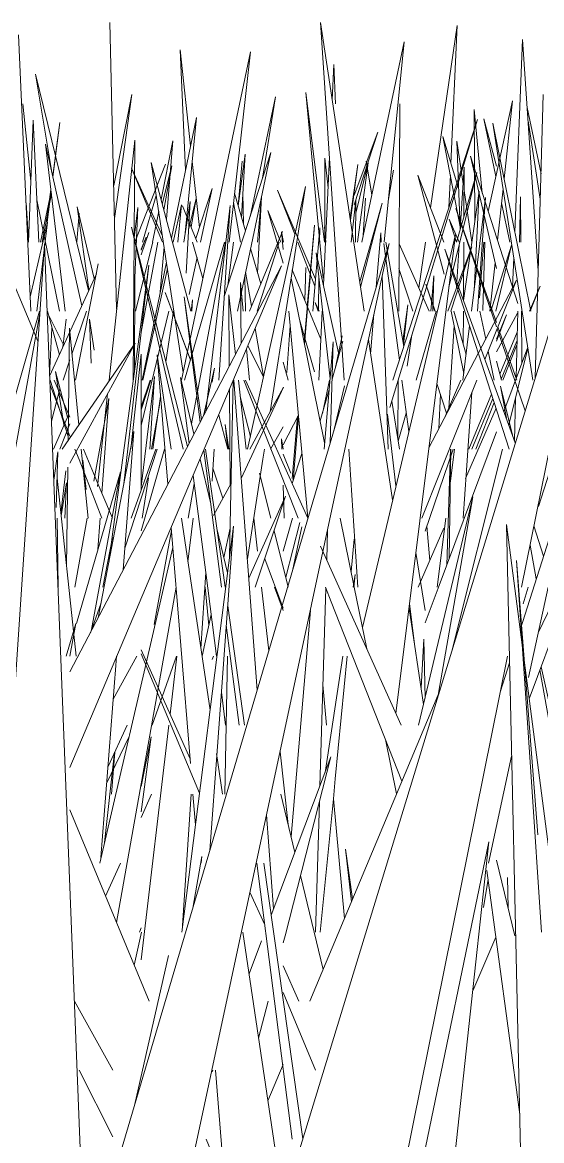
# Model space of a CAD drawing. Header units: millimetres. Extents: x -10020 to 20888, y -4665 to 12339.
# Drawn here: x 1977.15 to 1997.9, y 3071.97 to 3116.68 of the extents above; entities that cross this region are included whole.
import ezdxf

# ---------------------------------------------------------------- set-up
doc = ezdxf.new("R2010")
doc.units = ezdxf.units.MM
doc.layers.add('G-IMPT', color=8, linetype='Continuous', lineweight=9)

# ---------------------------------------------------------------- blocks, each defined once
blk = doc.blocks.new('Grass Array - 25_dwg-439225-West')
at = {"layer": 'G-IMPT'}
for p in [(1978.362, 3110.542), (1978.37, 3110.506)]:
    blk.add_line(p, (1978.643, 3112.679), dxfattribs=at)
blk = doc.blocks.new('Grass Array - 25_dwg-V17-West')
at = {"layer": 'G-IMPT'}
for p, q in [((1980.65, 3116.683), (1980.918, 3105.21)), ((1977.486, 3105.142), (1977.002, 3116.185)), ((1983.517, 3102.383), (1986.272, 3115.504)), ((1985.413, 3107.901), (1986.272, 3115.504)), ((1977.392, 3107.901), (1977.585, 3112.771)), ((1977.807, 3107.901), (1977.585, 3112.771)), ((1978.362, 3110.542), (1978.643, 3112.679)), ((1978.37, 3110.506), (1978.643, 3112.679)), ((1980.614, 3102.383), (1981.645, 3111.974)), ((1981.583, 3102.383), (1981.645, 3111.974)), ((1985.22, 3105.717), (1987.083, 3111.48)), ((1985.743, 3105.142), (1987.083, 3111.48)), ((1990.476, 3109.048), (1990.975, 3111.06)), ((1990.538, 3107.901), (1990.975, 3111.06)), ((1991.979, 3110.774), (1991.778, 3109.618)), ((1978.118, 3108.69), (1978.291, 3110.001)), ((1978.142, 3108.69), (1978.298, 3109.936)), ((1986.153, 3099.624), (1988.46, 3110.126)), ((1987.058, 3101.116), (1988.46, 3110.126)), ((1983.793, 3108.393), (1984.096, 3109.644)), ((1983.892, 3108.501), (1984.096, 3109.644)), ((1981.893, 3107.58), (1982.105, 3108.1)), ((1981.893, 3107.616), (1982.105, 3108.1)), ((1974.134, 3048), (1991.808, 3107.844)), ((1975.174, 3064.959), (1978.032, 3107.811)), ((1978.449, 3097.286), (1978.032, 3107.811)), ((1989.525, 3097.2), (1991.808, 3107.844)), ((1979.052, 3086.887), (1987.511, 3106.947)), ((1980.77, 3096.317), (1982.205, 3106.976)), ((1981.208, 3098.228), (1982.205, 3106.976)), ((1982.148, 3096.651), (1987.511, 3106.947)), ((1993.401, 3099.676), (1996.897, 3106.374)), ((1995.639, 3103.208), (1996.897, 3106.374)), ((1997.422, 3105.142), (1997.84, 3106.138)), ((1997.447, 3105.142), (1997.84, 3106.138)), ((1983.893, 3105.142), (1983.948, 3105.592)), ((1983.925, 3105.142), (1983.948, 3105.592)), ((1975.002, 3095.28), (1977.834, 3105.142)), ((1975.868, 3094.106), (1977.848, 3105.049)), ((1981.895, 3100.566), (1983.004, 3105.142)), ((1996.094, 3103.506), (1996.944, 3105.053)), ((1996.094, 3103.936), (1996.504, 3104.987)), ((1996.094, 3104.011), (1996.504, 3104.987)), ((1978.238, 3102.593), (1978.328, 3104.461)), ((1996.231, 3102.617), (1996.926, 3104.301)), ((1996.283, 3102.423), (1996.917, 3103.937)), ((1978.744, 3099.624), (1981.655, 3103.862)), ((1979.052, 3099.063), (1981.655, 3103.862)), ((1996.359, 3102.383), (1996.913, 3103.788)), ((1996.396, 3101.126), (1997.35, 3103.692)), ((1996.588, 3100.597), (1997.356, 3103.652)), ((1981.479, 3099.638), (1981.895, 3103.423)), ((1981.896, 3097.975), (1981.895, 3103.423)), ((1989.428, 3102.383), (1989.139, 3101.043)), ((1989.596, 3100.354), (1990.031, 3102.154)), ((1993.119, 3096.865), (1995.312, 3102.383)), ((1980.155, 3098.124), (1980.554, 3101.833)), ((1994.998, 3099.624), (1995.901, 3101.815)), ((1982.312, 3099.624), (1982.625, 3101.382)), ((1995.109, 3099.624), (1995.956, 3101.644)), ((1995.272, 3099.624), (1996.006, 3101.487)), ((1978.389, 3099.624), (1978.99, 3100.994)), ((1978.643, 3099.624), (1979.052, 3100.627)), ((1993.77, 3094.065), (1996.094, 3100.316)), ((1981.249, 3095.656), (1982.536, 3099.624)), ((1981.501, 3096.865), (1982.482, 3099.624)), ((1986.761, 3099.212), (1986.826, 3099.624)), ((1987.935, 3098.248), (1988.321, 3099.446)), ((1993.254, 3096.333), (1994.366, 3099.624)), ((1994.324, 3091.592), (1996.343, 3099.624)), ((1986.761, 3099.212), (1986.142, 3095.228)), ((1978.689, 3097.051), (1978.886, 3098.758)), ((1979.313, 3092.648), (1981.072, 3098.715)), ((1979.918, 3092.414), (1981.072, 3098.715)), ((1978.7, 3096.951), (1978.914, 3098.274)), ((1978.842, 3096.865), (1978.914, 3098.274)), ((1986.199, 3094.463), (1987.673, 3097.736)), ((1986.457, 3094.106), (1987.673, 3097.736)), ((1978.449, 3097.286), (1979.558, 3069.275)), ((1989.525, 3097.2), (1980.039, 3052.967)), ((1982.148, 3096.651), (1979.052, 3090.71)), ((1980.77, 3096.317), (1980.603, 3095.076)), ((1985.2, 3095.286), (1985.458, 3096.46)), ((1980.367, 3094.106), (1980.749, 3096.086)), ((1993.77, 3094.065), (1993.254, 3092.677)), ((1979.869, 3092.277), (1980.296, 3093.477)), ((1984.335, 3091.347), (1984.701, 3093.01)), ((1984.733, 3091.206), (1984.796, 3091.347)), ((1981.893, 3086.132), (1982.298, 3088.111)), ((1981.893, 3085.118), (1982.298, 3088.111)), ((1987.097, 3080.991), (1989.485, 3087.315)), ((1987.648, 3080.165), (1989.485, 3087.315)), ((1981.893, 3084.896), (1982.313, 3085.829)), ((1980.477, 3081.752), (1981.071, 3083.07)), ((1983.958, 3081.264), (1984.322, 3083.336)), ((1984.296, 3083.07), (1984.322, 3083.336)), ((1981.62, 3078.984), (1981.912, 3080.311)), ((1981.893, 3080.474), (1981.838, 3080.311)), ((1986.212, 3078.645), (1986.706, 3079.955)), ((1987.648, 3080.165), (1987.573, 3079.876)), ((1982.997, 3079.374), (1981.63, 3073.381)), ((1986.976, 3077.552), (1986.594, 3076.066)), ((1984.733, 3074.728), (1984.758, 3074.793))]:
    blk.add_line(p, q, dxfattribs=at)
blk = doc.blocks.new('Grass Array - Grass Array-439229-West')
for name in ['Grass Array - 25_dwg-V17-West', 'Grass Array - 25_dwg-439225-West']:
    blk.add_blockref(name, (0, 0))
blk = doc.blocks.new('Grass Array - Grass Array-V20-West')
blk.add_blockref('Grass Array - 25_dwg-439225-West', (0, 0))
blk.add_blockref('Grass Array - 25_dwg-439225-West', (0, 0))
blk = doc.blocks.new('Grass Array - 25_dwg-V23-West')
at = {"layer": 'G-IMPT'}
for p, q in [((1991.116, 3109.786), (1990.891, 3111.137)), ((1991.118, 3109.798), (1990.891, 3111.137)), ((1988.539, 3105.322), (1988.825, 3108.572)), ((1988.55, 3105.295), (1988.825, 3108.572))]:
    blk.add_line(p, q, dxfattribs=at)
blk = doc.blocks.new('Grass Array - 25_dwg-V24-West')
at = {"layer": 'G-IMPT'}
for p, q in [((1990.81, 3105.142), (1989.069, 3116.682)), ((1989.882, 3104.396), (1989.069, 3116.682)), ((1990.718, 3107.901), (1992.409, 3115.907)), ((1991.606, 3107.901), (1992.409, 3115.907)), ((1989.604, 3115.002), (1989.536, 3113.587)), ((1989.604, 3115.002), (1989.659, 3113.419)), ((1980.802, 3110.161), (1981.519, 3113.795)), ((1980.833, 3108.835), (1981.519, 3113.795)), ((1997.644, 3102.465), (1997.97, 3113.798)), ((1984.379, 3059.021), (2001.023, 3113.531)), ((1992.19, 3105.142), (1992.241, 3113.419)), ((1983.108, 3108.054), (1984.106, 3112.884)), ((1983.662, 3108.248), (1984.106, 3112.884)), ((1991.835, 3101.284), (1995.336, 3112.795)), ((1991.96, 3102.383), (1995.336, 3112.795)), ((1997.47, 3105.142), (1995.953, 3112.648)), ((1997.554, 3102.383), (1995.953, 3112.648)), ((1978.077, 3111.815), (1979.523, 3105.354)), ((1978.077, 3111.815), (1978.863, 3105.142)), ((1978.863, 3105.142), (1978.077, 3111.815)), ((1982.693, 3109.607), (1983.164, 3111.952)), ((1982.905, 3108.815), (1983.164, 3111.952)), ((1983.885, 3105.142), (1982.301, 3111.077)), ((1983.58, 3102.686), (1982.301, 3111.077)), ((1989.426, 3111.291), (1989.181, 3106.183)), ((1991.116, 3109.786), (1990.891, 3111.137)), ((1991.118, 3109.798), (1990.891, 3111.137)), ((1981.508, 3110.853), (1982.746, 3107.901)), ((1981.508, 3110.853), (1982.75, 3108.13)), ((1982.744, 3109.416), (1983.129, 3110.944)), ((1982.804, 3109.193), (1983.129, 3110.944)), ((1990.247, 3108.874), (1990.557, 3110.997)), ((1990.263, 3108.769), (1990.557, 3110.997)), ((1994.196, 3106.092), (1995.314, 3110.682)), ((1994.499, 3107.901), (1995.314, 3110.682)), ((1994.651, 3108.417), (1994.81, 3110.898)), ((1994.799, 3108.925), (1994.81, 3110.898)), ((1977.773, 3103.936), (1975.325, 3109.745)), ((1977.877, 3107.901), (1978.3, 3109.921)), ((1977.943, 3107.901), (1978.31, 3109.838)), ((1986.069, 3108.343), (1985.634, 3109.858)), ((1977.395, 3107.992), (1977.296, 3109.464)), ((1981.765, 3109.274), (1981.604, 3105.538)), ((1981.765, 3109.274), (1981.62, 3108.062)), ((1981.62, 3108.062), (1981.765, 3109.274)), ((1983.181, 3107.901), (1983.507, 3109.383)), ((1983.36, 3107.901), (1983.507, 3109.383)), ((1984.135, 3107.901), (1983.551, 3109.342)), ((1983.609, 3107.901), (1983.855, 3109.524)), ((1983.697, 3106.649), (1983.855, 3109.524)), ((1984.481, 3101.13), (1985.461, 3109.365)), ((1985, 3102.383), (1985.461, 3109.365)), ((1985.864, 3107.901), (1985.591, 3109.483)), ((1990.285, 3107.901), (1990.484, 3109.575)), ((1990.459, 3107.901), (1990.484, 3109.575)), ((1990.635, 3106.303), (1991.53, 3109.45)), ((1990.666, 3106.095), (1991.53, 3109.45)), ((1990.775, 3108.169), (1990.864, 3109.649)), ((1995.099, 3105.142), (1995.659, 3109.674)), ((1995.344, 3105.142), (1995.659, 3109.674)), ((1997.013, 3107.901), (1997.057, 3109.707)), ((1997.072, 3107.901), (1997.057, 3109.707)), ((1982.351, 3107.901), (1982.598, 3109.13)), ((1987.482, 3107.901), (1986.965, 3109.161)), ((1987.573, 3107.057), (1986.965, 3109.161)), ((1996.094, 3104.514), (1994.475, 3109.247)), ((1996.094, 3104.684), (1994.475, 3109.247)), ((1977.461, 3105.715), (1978.149, 3108.69)), ((1977.732, 3105.142), (1978.149, 3108.69)), ((1983.749, 3099.725), (1981.513, 3108.493)), ((1983.582, 3099.624), (1981.513, 3108.493)), ((1988.413, 3103.883), (1988.825, 3108.572)), ((1988.426, 3103.817), (1988.825, 3108.572)), ((1988.762, 3105.142), (1989.033, 3108.473)), ((1989.024, 3107.901), (1989.033, 3108.473)), ((1986.223, 3105.142), (1987.545, 3108.316)), ((1987.591, 3107.901), (1987.509, 3108.305)), ((1987.573, 3107.601), (1987.509, 3108.305)), ((1991.291, 3106.093), (1991.473, 3108.274)), ((1991.486, 3107.901), (1991.473, 3108.274)), ((1991.951, 3097.598), (1994.457, 3108.195)), ((1992.083, 3089.05), (1994.457, 3108.195)), ((1981.668, 3105.142), (1982.363, 3107.901)), ((1981.893, 3104.296), (1982.563, 3107.901)), ((1982.664, 3105.905), (1982.814, 3107.713)), ((1983.634, 3102.383), (1985.227, 3107.901)), ((1983.911, 3100.637), (1985.267, 3107.901)), ((1984.368, 3106.436), (1983.956, 3107.901)), ((1986.675, 3106.229), (1986.271, 3107.638)), ((1986.535, 3105.142), (1987.413, 3107.901)), ((1992.217, 3103.175), (1991.6, 3107.845)), ((1992.397, 3103.729), (1991.676, 3107.901)), ((1996.852, 3099.87), (1994.04, 3107.612)), ((1996.604, 3099.624), (1994.04, 3107.612)), ((1994.149, 3105.142), (1995.115, 3107.713)), ((1994.28, 3105.142), (1995.115, 3107.713)), ((1994.5, 3106.077), (1994.611, 3107.794)), ((1994.781, 3105.571), (1994.794, 3107.901)), ((1995.426, 3105.666), (1995.593, 3107.901)), ((1995.557, 3105.168), (1995.632, 3107.901)), ((1996.697, 3107.781), (1995.874, 3105.142)), ((1995.874, 3105.142), (1996.697, 3107.781)), ((1996.697, 3107.781), (1996.078, 3105.142)), ((1981.937, 3102.383), (1982.909, 3107.089)), ((1989.782, 3103.467), (1988.898, 3107.466)), ((1989.449, 3102.43), (1988.898, 3107.466)), ((1978.241, 3102.539), (1980.107, 3106.634)), ((1979.269, 3102.383), (1980.185, 3107.03)), ((1981.965, 3102.383), (1982.947, 3106.84)), ((1986.304, 3105.339), (1986.071, 3106.694)), ((1989.077, 3104.01), (1987.94, 3106.784)), ((1981.637, 3102.76), (1981.641, 3106.414)), ((1985.971, 3105.142), (1985.864, 3106.283)), ((1985.895, 3103.845), (1985.864, 3106.283)), ((1989.232, 3099.877), (1987.888, 3106.451)), ((1988.981, 3105.142), (1989.002, 3106.513)), ((1991.77, 3099.624), (1991.532, 3106.559)), ((1983.864, 3103.182), (1982.864, 3105.882)), ((1983.867, 3103.193), (1982.864, 3105.882)), ((1984.258, 3100.703), (1983.616, 3105.711)), ((1984.308, 3100.798), (1983.616, 3105.711)), ((1985.668, 3103.409), (1985.402, 3105.783)), ((1985.421, 3102.936), (1985.402, 3105.783)), ((1997.777, 3097.324), (2000.538, 3105.995)), ((1989.018, 3105.142), (1988.859, 3105.481)), ((1988.974, 3105.142), (1988.859, 3105.481)), ((1978.629, 3103.39), (1978.16, 3105.142)), ((1979.131, 3103.417), (1979.714, 3105.142)), ((1980.019, 3103.578), (1979.836, 3104.81)), ((1979.897, 3103.063), (1979.836, 3104.81)), ((1982.886, 3103.109), (1983.193, 3105.142)), ((1988.502, 3097.473), (1987.799, 3105.142)), ((1988.829, 3102.713), (1988.224, 3104.806)), ((1989.132, 3105.142), (1989.037, 3103.164)), ((1991.068, 3103.432), (1991.2, 3105.01)), ((1992.883, 3102.383), (1993.691, 3105.142)), ((1994.791, 3102.648), (1994.282, 3105.142)), ((1994.884, 3103.4), (1994.395, 3105.142)), ((1994.771, 3103.8), (1994.779, 3105.142)), ((1995.668, 3104.019), (1995.44, 3105.142)), ((1996.881, 3102.467), (1996.946, 3105.142)), ((1997.111, 3103.05), (1997.094, 3105.142)), ((1978.978, 3099.965), (1979.029, 3104.46)), ((1979.409, 3100.593), (1979.029, 3104.46)), ((1986.789, 3102.52), (1986.458, 3104.448)), ((1989.882, 3104.396), (1990.016, 3102.383)), ((1994.19, 3101.251), (1994.402, 3104.553)), ((1994.758, 3102.383), (1995.025, 3104.543)), ((1997.244, 3101.155), (1996.124, 3104.428)), ((1996.911, 3102.383), (1996.156, 3104.509)), ((1989.531, 3102.42), (1989.961, 3103.933)), ((1989.647, 3102.83), (1989.925, 3104.145)), ((1991.948, 3097.598), (1990.983, 3103.997)), ((1986.231, 3102.383), (1986.114, 3103.633)), ((1986.168, 3103.761), (1986.784, 3102.495)), ((1989.575, 3103.907), (1989.21, 3099.624)), ((1989.575, 3103.907), (1989.454, 3099.876)), ((1996, 3102.383), (1995.767, 3103.53)), ((1978.782, 3102.383), (1979.052, 3103.184)), ((1982.542, 3103.386), (1982.962, 3098.215)), ((1982.542, 3103.386), (1983.1, 3099.624)), ((1987.778, 3102.383), (1987.573, 3103.098)), ((1989, 3102.383), (1989.037, 3103.164)), ((1996.094, 3103.136), (1996.293, 3102.383)), ((1978.948, 3100.899), (1978.471, 3102.724)), ((1978.811, 3100.587), (1978.471, 3102.724)), ((1984.39, 3100.956), (1984.831, 3102.855)), ((1984.733, 3102.292), (1984.831, 3102.855)), ((1979.052, 3100.138), (1978.255, 3102.183)), ((1978.98, 3100.123), (1978.256, 3102.383)), ((1978.98, 3100.122), (1978.256, 3102.383)), ((1979.052, 3100.902), (1978.428, 3102.383)), ((1981.893, 3101.313), (1982.253, 3102.383)), ((1981.895, 3101.191), (1982.285, 3102.383)), ((1982.437, 3102.523), (1981.896, 3098.107)), ((1981.896, 3098.107), (1982.437, 3102.523)), ((1982.437, 3102.523), (1982.244, 3099.624)), ((1983.811, 3099.843), (1983.466, 3102.485)), ((1984.01, 3100.226), (1983.466, 3102.485)), ((1985.435, 3095.343), (1985.579, 3102.364)), ((1986.534, 3089.988), (1985.605, 3102.383)), ((1986.092, 3099.624), (1985.783, 3102.383)), ((1988.177, 3096.865), (1986.007, 3102.383)), ((1988.559, 3096.865), (1986.07, 3102.383)), ((1992.173, 3102.383), (1992.158, 3100.006)), ((1992.594, 3100.318), (1992.322, 3102.383)), ((1994.051, 3100.922), (1994.668, 3102.383)), ((1996.738, 3100.183), (1996.254, 3102.136)), ((1996.493, 3100.86), (1996.254, 3102.136)), ((1978.312, 3100.743), (1978.646, 3102.029)), ((1982.36, 3099.624), (1982.677, 3101.726)), ((1985.454, 3098.179), (1985.428, 3102.006)), ((1985.857, 3101.724), (1986.262, 3100.118)), ((1985.901, 3098.441), (1987.591, 3102.093)), ((1986.243, 3099.624), (1987.591, 3102.093)), ((1989.054, 3100.745), (1989.413, 3102.008)), ((1994.9, 3098.781), (1995.117, 3101.894)), ((1996.82, 3099.957), (1996.862, 3101.689)), ((1998.652, 3101.795), (1997.1, 3094.106)), ((1980.01, 3098.336), (1980.609, 3101.64)), ((1980.332, 3097.865), (1980.609, 3101.64)), ((1992.219, 3099.624), (1991.912, 3101.54)), ((1994.855, 3098.443), (1996.08, 3101.257)), ((1985.359, 3099.624), (1984.996, 3100.982)), ((1987.573, 3099.788), (1988.18, 3100.979)), ((1987.935, 3098.448), (1988.153, 3100.926)), ((1987.969, 3098.352), (1988.185, 3100.931)), ((1992.082, 3098.153), (1991.749, 3101.022)), ((1992.168, 3099.944), (1992.496, 3101.063)), ((1985.262, 3100.604), (1985.362, 3099.624)), ((1985.262, 3100.604), (1985.408, 3099.624)), ((1987.068, 3099.624), (1987.573, 3100.51)), ((1980.18, 3092.874), (1981.612, 3100.329)), ((1981.183, 3094.8), (1981.612, 3100.329)), ((1987.573, 3099.624), (1987.511, 3100.029)), ((1987.525, 3099.624), (1987.511, 3100.029)), ((1978.405, 3098.38), (1978.572, 3099.511)), ((1978.498, 3097.286), (1978.572, 3099.511)), ((1979.416, 3099.205), (1979.253, 3099.624)), ((1979.776, 3096.865), (1979.504, 3099.624)), ((1980.332, 3097.865), (1979.591, 3099.624)), ((1982.271, 3097.664), (1982.837, 3099.624)), ((1985.104, 3094.106), (1984.403, 3099.575)), ((1985.051, 3095.522), (1984.473, 3099.624)), ((1984.736, 3098.379), (1984.818, 3099.624)), ((1990.198, 3099.624), (1990.563, 3094.106)), ((1994.113, 3094.986), (1994.261, 3099.624)), ((1994.208, 3095.244), (1994.281, 3099.624)), ((1994.26, 3098.349), (1994.417, 3099.624)), ((1997.042, 3092.401), (1999.386, 3099.76)), ((1979.416, 3099.205), (1980.329, 3096.865)), ((1979.705, 3097.999), (1979.565, 3099.184)), ((1979.705, 3097.999), (1979.565, 3099.184)), ((1984.671, 3097.481), (1984.253, 3099.219)), ((1987.881, 3098.661), (1987.573, 3099.421)), ((1978.921, 3094.908), (1978.966, 3098.904)), ((1984.483, 3094.691), (1983.977, 3098.566)), ((1984.767, 3098.853), (1985.167, 3097.654)), ((1986.631, 3098.653), (1987.082, 3096.865)), ((1994.9, 3098.781), (1994.767, 3096.865)), ((1979.306, 3091.347), (1978.537, 3098.461)), ((1982.185, 3098.468), (1981.943, 3096.865)), ((1984.021, 3098.232), (1983.779, 3096.865)), ((1984.733, 3098.339), (1984.736, 3098.379)), ((1984.794, 3096.971), (1985.495, 3098.254)), ((1987.617, 3096.865), (1987.573, 3098.172)), ((1980.332, 3097.865), (1980.753, 3096.865)), ((1982.271, 3097.664), (1981.893, 3096.352)), ((1992.988, 3088.588), (1995.151, 3097.715)), ((1993.786, 3089.858), (1995.151, 3097.715)), ((1988.557, 3096.865), (1988.502, 3097.473)), ((1991.951, 3097.598), (1990.743, 3092.488)), ((1978.586, 3094.106), (1978.538, 3096.865)), ((1979.243, 3094.106), (1979.743, 3096.865)), ((1980.261, 3096.865), (1980.173, 3095.612)), ((1983.509, 3096.865), (1984.001, 3093.551)), ((1983.77, 3095.111), (1983.976, 3096.865)), ((1986.55, 3095.535), (1986.401, 3096.865)), ((1987.573, 3095.537), (1987.951, 3096.865)), ((1990.412, 3094.106), (1989.848, 3096.865)), ((1993.735, 3094.106), (1994.076, 3096.865)), ((1982.412, 3092.608), (1983.112, 3096.362)), ((1983.102, 3096.491), (1983.869, 3087.045)), ((1983.521, 3080.311), (1985.588, 3096.542)), ((1985.349, 3094.667), (1984.921, 3096.447)), ((1984.944, 3087.726), (1985.588, 3096.542)), ((1987.211, 3096.357), (1987.778, 3094.106)), ((1988.246, 3096.691), (1987.68, 3094.494)), ((1987.942, 3094.754), (1988.314, 3096.517)), ((1989.35, 3096.383), (1989.314, 3095.191)), ((1993.992, 3096.461), (1992.966, 3094.106)), ((1993.431, 3095.172), (1993.322, 3096.534)), ((1997.614, 3088.006), (1996.494, 3096.612)), ((1997.6, 3048), (1996.494, 3096.612)), ((1997.979, 3095.342), (1997.592, 3096.546)), ((1990.414, 3096.015), (1990.285, 3094.728)), ((1982.603, 3093.253), (1983.167, 3095.686)), ((1985.051, 3095.522), (1985.25, 3094.106)), ((1992.292, 3088.588), (1989.068, 3095.737)), ((1993.254, 3093.168), (1992.882, 3095.491)), ((1997.691, 3094.437), (1997.439, 3095.786)), ((1986.836, 3095.238), (1987.573, 3093.262)), ((1997.481, 3086.513), (1996.898, 3095.161)), ((1997.753, 3084.204), (1996.898, 3095.161)), ((1984.483, 3094.691), (1984.283, 3091.649)), ((1984.483, 3094.691), (1984.915, 3091.347)), ((1990.377, 3094.106), (1990.454, 3094.613)), ((1990.404, 3094.106), (1990.454, 3094.613)), ((1983.291, 3094.106), (1980.916, 3080.69)), ((1984.602, 3092.563), (1984.46, 3094.106)), ((1986.71, 3094.106), (1986.996, 3091.551)), ((1987.573, 3093.171), (1987.227, 3094.106)), ((1989.497, 3093.51), (1989.262, 3094.106)), ((1990.916, 3091.637), (1990.414, 3094.097)), ((1997.162, 3093.431), (1997.365, 3094.106)), ((1997.384, 3090.485), (1998.166, 3094.106)), ((1989.28, 3094.06), (1989.043, 3086.144)), ((1997.776, 3092.301), (1998.483, 3093.771)), ((1980.24, 3083.07), (1982.603, 3093.253)), ((1984.65, 3089.176), (1984.001, 3093.551)), ((1985.356, 3093.358), (1986.027, 3088.588)), ((1989.497, 3093.51), (1992.315, 3086.342)), ((1993.183, 3089.41), (1992.604, 3093.249)), ((1992.629, 3093.453), (1992.819, 3091.825)), ((1987.89, 3084.125), (1988.66, 3093.168)), ((1997.403, 3089.629), (1998.7, 3093.096)), ((1978.901, 3091.347), (1979.287, 3092.648)), ((1979.047, 3091.347), (1979.287, 3092.648)), ((1985.812, 3088.588), (1985.299, 3092.586)), ((1993.083, 3090.073), (1993.198, 3092.021)), ((1993.243, 3089.662), (1993.198, 3092.021)), ((1983.853, 3087.238), (1981.893, 3091.601)), ((1984.228, 3085.865), (1981.893, 3091.43)), ((1980.887, 3090.973), (1980.291, 3083.293)), ((1980.782, 3089.624), (1981.723, 3091.347)), ((1980.887, 3090.973), (1980.916, 3091.347)), ((1982.344, 3088.588), (1983.31, 3091.347)), ((1983.051, 3089.023), (1983.325, 3091.347)), ((1985.354, 3091.347), (1985.241, 3085.829)), ((1989.248, 3086.687), (1989.957, 3091.347)), ((1989.653, 3086.442), (1990.134, 3091.347)), ((1996.542, 3091.347), (1990.118, 3059.539)), ((1996.259, 3089.942), (1996.62, 3091.075)), ((1998.668, 3086.114), (1997.837, 3090.789)), ((1998.863, 3086.565), (1997.881, 3090.909)), ((1989.311, 3088.588), (1989.164, 3090.199)), ((1985.103, 3089.897), (1985.272, 3088.588)), ((1993.817, 3089.931), (1988.637, 3077.552)), ((1981.339, 3088.588), (1980.574, 3086.934)), ((1981.893, 3079.204), (1983, 3088.588)), ((1980.522, 3086.273), (1981.414, 3088.129)), ((1992.103, 3085.835), (1991.657, 3088.015)), ((1997.614, 3088.006), (2002.822, 3048)), ((1980.838, 3087.506), (1980.431, 3083.896)), ((1980.431, 3083.896), (1980.838, 3087.506)), ((1980.84, 3087.509), (1980.711, 3085.829)), ((1984.944, 3087.726), (1984.641, 3083.578)), ((1985.146, 3085.829), (1984.906, 3087.451)), ((1987.448, 3087.515), (1987.774, 3084.606)), ((1996.705, 3087.337), (1995.784, 3083.07)), ((1997.481, 3086.513), (1997.898, 3080.311)), ((1989.653, 3086.442), (1989.58, 3085.633)), ((1983.9, 3085.829), (1983.555, 3080.578)), ((1983.967, 3085.829), (1984.067, 3084.601)), ((1987.479, 3085.829), (1988.042, 3083.493)), ((1989.057, 3080.311), (1989.58, 3085.633)), ((1989.58, 3085.633), (1990.019, 3080.854)), ((1979.052, 3085.202), (1982.212, 3077.552)), ((1989.024, 3085.522), (1988.868, 3080.311)), ((1987.19, 3081.237), (1986.908, 3085)), ((1988.364, 3048), (1995.794, 3083.922)), ((1995.104, 3077.521), (1995.794, 3083.922)), ((1990.349, 3081.644), (1990.062, 3083.63)), ((1990.3, 3081.525), (1990.062, 3083.63)), ((1987.935, 3072.034), (1986.519, 3083.07)), ((1986.804, 3083.07), (1988.357, 3072.048)), ((1996.835, 3080.165), (1996.094, 3083.182)), ((1988.265, 3082.567), (1989.168, 3078.82)), ((1997.031, 3073.02), (1995.719, 3082.772)), ((1996.563, 3081.273), (1996.534, 3082.488)), ((1995.583, 3081.29), (1995.767, 3082.419)), ((1986.836, 3080.599), (1986.246, 3081.912)), ((1987.572, 3069.477), (1985.965, 3080.311)), ((1995.152, 3077.961), (1996.077, 3080.108)), ((1988.205, 3077.552), (1987.573, 3078.959)), ((1980.769, 3074.793), (1979.23, 3077.545)), ((1988.871, 3074.793), (1987.573, 3077.888)), ((1995.104, 3077.521), (1992.133, 3049.962)), ((1987.573, 3075.009), (1986.966, 3073.558)), ((1979.419, 3074.793), (1980.768, 3072.125)), ((1984.863, 3074.793), (1985.233, 3070.236)), ((1984.491, 3072.034), (1986.711, 3066.658))]:
    blk.add_line(p, q, dxfattribs=at)
blk = doc.blocks.new('Grass Array - Grass Array-V25-West')
for name in ['Grass Array - 25_dwg-V24-West', 'Grass Array - 25_dwg-V23-West']:
    blk.add_blockref(name, (0, 0))
blk = doc.blocks.new('Grass Array - 25_dwg-V28-West')
at = {"layer": 'G-IMPT'}
for p in [(1978.473, 3111.382), (1978.478, 3111.362)]:
    blk.add_line(p, (1978.643, 3112.679), dxfattribs=at)
blk = doc.blocks.new('Grass Array - 25_dwg-V29-West')
at = {"layer": 'G-IMPT'}
for p in [(1978.473, 3111.382), (1978.478, 3111.362)]:
    blk.add_line(p, (1978.643, 3112.679), dxfattribs=at)
blk = doc.blocks.new('Grass Array - 25_dwg-V30-West')
at = {"layer": 'G-IMPT'}
for p in [(1978.473, 3111.382), (1978.478, 3111.362)]:
    blk.add_line(p, (1978.643, 3112.679), dxfattribs=at)
blk = doc.blocks.new('Grass Array - Grass Array-440235-West')
for name in ['Grass Array - 25_dwg-V30-West', 'Grass Array - 25_dwg-439225-West', 'Grass Array - 25_dwg-439225-West', 'Grass Array - 25_dwg-439225-West', 'Grass Array - 25_dwg-439225-West', 'Grass Array - 25_dwg-439225-West', 'Grass Array - 25_dwg-439225-West', 'Grass Array - 25_dwg-V28-West', 'Grass Array - 25_dwg-V28-West', 'Grass Array - 25_dwg-V29-West']:
    blk.add_blockref(name, (0, 0))
blk = doc.blocks.new('Grass Array - 25_dwg-V31-West')
at = {"layer": 'G-IMPT'}
for p, q in [((1991.116, 3109.786), (1990.891, 3111.137)), ((1991.118, 3109.798), (1990.891, 3111.137)), ((1988.766, 3107.901), (1988.825, 3108.572)), ((1988.769, 3107.901), (1988.825, 3108.572)), ((1988.544, 3105.376), (1988.654, 3106.626)), ((1988.56, 3105.413), (1988.66, 3106.609))]:
    blk.add_line(p, q, dxfattribs=at)
blk = doc.blocks.new('Grass Array - 25_dwg-V32-West')
at = {"layer": 'G-IMPT'}
for p, q in [((1991.116, 3109.786), (1990.891, 3111.137)), ((1991.118, 3109.798), (1990.891, 3111.137)), ((1988.539, 3105.322), (1988.825, 3108.572)), ((1988.55, 3105.295), (1988.825, 3108.572))]:
    blk.add_line(p, q, dxfattribs=at)
blk = doc.blocks.new('Grass Array - Grass Array-V35-West')
for name in ['Grass Array - 25_dwg-V31-West', 'Grass Array - 25_dwg-V32-West', 'Grass Array - 25_dwg-V23-West', 'Grass Array - 25_dwg-V23-West', 'Grass Array - 25_dwg-V23-West', 'Grass Array - 25_dwg-V23-West', 'Grass Array - 25_dwg-V23-West', 'Grass Array - 25_dwg-V23-West', 'Grass Array - 25_dwg-V23-West', 'Grass Array - 25_dwg-V23-West']:
    blk.add_blockref(name, (0, 0))
blk = doc.blocks.new('Grass Array - 25_dwg-V46-West')
at = {"layer": 'G-IMPT'}
for p in [(1988.435, 3105.576), (1988.441, 3105.563)]:
    blk.add_line(p, (1988.481, 3106.888), dxfattribs=at)
blk = doc.blocks.new('Grass Array - 25_dwg-V47-West')
at = {"layer": 'G-IMPT'}
for p, q in [((1993.463, 3109.271), (1994.531, 3116.557)), ((1994.279, 3111.046), (1994.531, 3116.557)), ((1996.832, 3108.3), (1997.144, 3115.995)), ((1997.767, 3106.748), (1997.144, 3115.995)), ((1983.669, 3110.769), (1983.453, 3115.587)), ((1983.87, 3111.744), (1983.453, 3115.587)), ((1979.799, 3105.959), (1977.682, 3114.615)), ((1978.327, 3110.697), (1977.682, 3114.615)), ((1988.478, 3113.874), (1989.175, 3106.457)), ((1988.478, 3113.874), (1989.232, 3107.901)), ((1977.488, 3110.327), (1977.173, 3113.419)), ((1987.265, 3113.7), (1986.249, 3108.902)), ((1987.265, 3113.7), (1986.749, 3110.447)), ((1995.771, 3109.116), (1996.737, 3113.544)), ((1996.403, 3110.421), (1996.737, 3113.544)), ((1995.533, 3109.854), (1995.201, 3113.194)), ((1995.238, 3108.757), (1995.201, 3113.194)), ((1997.879, 3110.627), (1997.327, 3113.281)), ((1997.327, 3113.28), (1997.879, 3110.626)), ((1995.6, 3112.821), (1996.079, 3110.526)), ((1995.6, 3112.821), (1996.094, 3110.939)), ((1995.6, 3112.821), (1996.094, 3110.939)), ((1997.85, 3109.616), (1997.364, 3112.74)), ((1990.414, 3109.78), (1991.352, 3112.297)), ((1990.414, 3109.387), (1991.352, 3112.297)), ((1994.651, 3108.508), (1993.959, 3112.122)), ((1994.59, 3109.999), (1993.959, 3112.122)), ((1994.767, 3110.222), (1994.511, 3111.932)), ((1994.653, 3108.454), (1994.511, 3111.932)), ((1984.225, 3108.479), (1983.937, 3111.126)), ((1985.778, 3109.356), (1985.934, 3111.134)), ((1985.781, 3109.347), (1986.051, 3111.407)), ((1985.908, 3108.904), (1986.051, 3111.407)), ((1989.367, 3110.065), (1989.233, 3111.251)), ((1989.239, 3107.901), (1989.233, 3111.251)), ((1995.059, 3111.328), (1996.954, 3105.445)), ((1995.059, 3111.328), (1996.094, 3106.845)), ((1981.645, 3107.901), (1982.871, 3111.019)), ((1993.989, 3107.901), (1992.961, 3110.579)), ((1992.961, 3110.579), (1994.007, 3106.615)), ((1994.198, 3109.286), (1994.257, 3110.567)), ((1981.956, 3107.901), (1982.502, 3109.76)), ((1984.081, 3108.036), (1984.735, 3110.043)), ((1984.268, 3107.901), (1984.735, 3110.043)), ((1985.989, 3108.621), (1985.962, 3109.853)), ((1987.351, 3109.974), (1988.038, 3108.208)), ((1987.351, 3109.974), (1988.865, 3106.411)), ((1994.781, 3105.566), (1995.405, 3109.929)), ((1995.114, 3107.901), (1994.805, 3109.965)), ((1995.201, 3105.966), (1995.405, 3109.929)), ((1996.141, 3107.968), (1996.361, 3110.029)), ((1978.629, 3105.142), (1977.73, 3109.584)), ((1979.347, 3109.305), (1980.02, 3106.444)), ((1979.347, 3109.305), (1979.803, 3106.008)), ((1979.803, 3106.008), (1979.347, 3109.305)), ((1986.711, 3109.702), (1986.551, 3106.661)), ((1986.711, 3109.702), (1986.554, 3107.901)), ((1986.554, 3107.901), (1986.711, 3109.702)), ((1996.301, 3109.463), (1996.627, 3107.901)), ((1979.418, 3109.059), (1979.323, 3107.905)), ((1989.275, 3107.901), (1989.231, 3108.512)), ((1994.603, 3107.901), (1994.202, 3108.82)), ((1994.506, 3107.901), (1994.202, 3108.82)), ((1981.893, 3107.382), (1982.199, 3108.281)), ((1985.362, 3106.158), (1985.591, 3107.901)), ((1988.157, 3107.901), (1988.843, 3106.139)), ((1992.206, 3107.823), (1993.404, 3105.142)), ((1992.993, 3106.062), (1993.262, 3107.901)), ((1983.812, 3105.804), (1984.132, 3107.275)), ((1995.839, 3105.142), (1996.044, 3107.062)), ((1996.742, 3106.101), (1996.79, 3107.279)), ((1988.435, 3105.576), (1988.481, 3106.888)), ((1988.441, 3105.563), (1988.481, 3106.888)), ((1992.2, 3106.846), (1992.762, 3105.142)), ((1992.762, 3105.142), (1992.2, 3106.846)), ((1986.065, 3105.142), (1986.035, 3106.521)), ((1993.636, 3105.142), (1993.282, 3106.212)), ((1993.645, 3105.142), (1993.282, 3106.212)), ((1993.476, 3105.142), (1993.593, 3106.55)), ((1993.55, 3105.142), (1993.593, 3106.55)), ((1992.36, 3103.938), (1992.557, 3105.386)), ((1992.384, 3103.801), (1992.557, 3105.386)), ((1978.781, 3103.813), (1978.21, 3104.957)), ((1978.902, 3104.813), (1978.766, 3103.691)), ((1987.721, 3102.687), (1987.853, 3104.554)), ((1992.718, 3104.189), (1992.534, 3102.933)), ((1993.718, 3102.238), (1994.108, 3101.056)), ((1994.108, 3101.056), (1993.718, 3102.238)), ((1993.792, 3100.426), (1993.856, 3101.82))]:
    blk.add_line(p, q, dxfattribs=at)
blk = doc.blocks.new('Grass Array - Grass Array-V49-West')
for name in ['Grass Array - 25_dwg-V47-West', 'Grass Array - 25_dwg-V46-West', 'Grass Array - 25_dwg-V46-West', 'Grass Array - 25_dwg-V46-West']:
    blk.add_blockref(name, (0, 0))

msp = doc.modelspace()

# ---------------------------------------------------------------- block references
for name in ['Grass Array - Grass Array-439229-West', 'Grass Array - Grass Array-V49-West', 'Grass Array - Grass Array-V25-West', 'Grass Array - Grass Array-V20-West', 'Grass Array - Grass Array-440235-West', 'Grass Array - Grass Array-V35-West']:
    msp.add_blockref(name, (0, 0))

doc.saveas('drawing.dxf')
